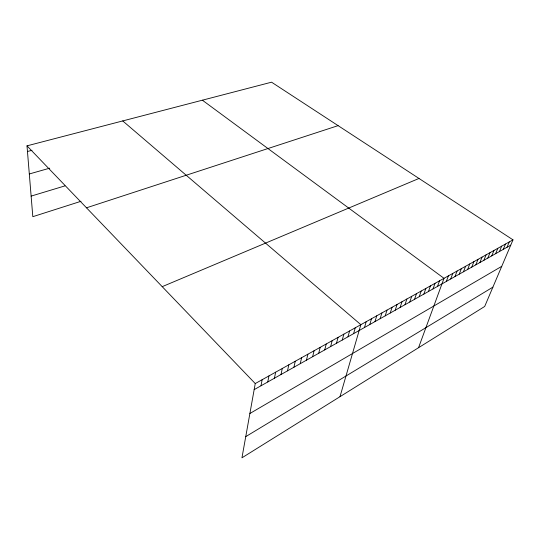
<?xml version="1.0" encoding="UTF-8"?>
<svg xmlns="http://www.w3.org/2000/svg" width="540" height="540" viewBox="0 0 540 540"><rect width="100%" height="100%" fill="white"/><g stroke="black" fill="none" stroke-linecap="round" stroke-linejoin="round"><path stroke-width="0.81" d="M513 239.848L255.245 383.555L241.954 457.812L484.69 306.464L513 239.848L271.553 82.188L27 145.847L32.819 216.682L81 201.292M261.009 385.776L262.143 379.708M267.773 381.969L268.947 375.914M274.442 378.209L275.656 372.175M281.016 374.51L282.278 368.483M287.51 370.852L288.806 364.838M293.915 367.247L295.252 361.246M300.233 363.69L301.61 357.703M306.477 360.173L307.888 354.2M312.633 356.711L314.078 350.75M318.715 353.288L320.193 347.342M324.716 349.906L326.228 343.98M330.635 346.572L332.181 340.659M336.488 343.278L338.06 337.379M342.259 340.031L343.865 334.139M347.963 336.818L349.603 330.946M353.599 333.646L355.259 327.787M339.991 396.691L360.855 324.675L122.728 120.926M364.493 327.51L366.214 321.685M369.765 324.547L371.507 318.728M374.976 321.611L376.745 315.812M380.12 318.715L381.915 312.93M385.209 315.846L387.025 310.082M390.238 313.018L392.081 307.26M395.213 310.216L397.069 304.479M400.127 307.449L402.01 301.725M404.987 304.715L406.883 299.005M409.786 302.009L411.71 296.318M414.538 299.336L416.482 293.659M419.236 296.696L421.193 291.026M423.88 294.077L425.858 288.428M428.47 291.492L430.468 285.856M433.013 288.934L435.031 283.318M437.508 286.403L439.54 280.8M418.554 347.699L444.002 278.316L202.379 100.197M446.344 281.428L448.416 275.852M450.698 278.978L452.776 273.422M454.997 276.561L457.096 271.013M459.257 274.158L461.363 268.63M463.469 271.789L465.588 266.274M467.633 269.447L469.773 263.945M471.757 267.125L473.911 261.637M475.835 264.823L478.001 259.355M479.878 262.555L482.051 257.101M483.874 260.3L486.061 254.867M487.829 258.073L490.03 252.653M491.744 255.872L493.958 250.466M495.619 253.692L497.839 248.299M499.453 251.532L501.687 246.152M503.253 249.392L505.501 244.026M507.013 247.273L509.267 241.927M245.741 436.644L492.899 287.145M249.885 413.505L501.748 266.328M254.158 389.63L510.732 245.18M162.209 286.659L418.986 178.457M86.495 207.812L338.094 125.638M31.131 196.108L64.922 185.888M29.309 173.968L49.714 168.176M27.466 151.504L31.995 150.302M27 145.847L255.245 383.555"/></g></svg>
